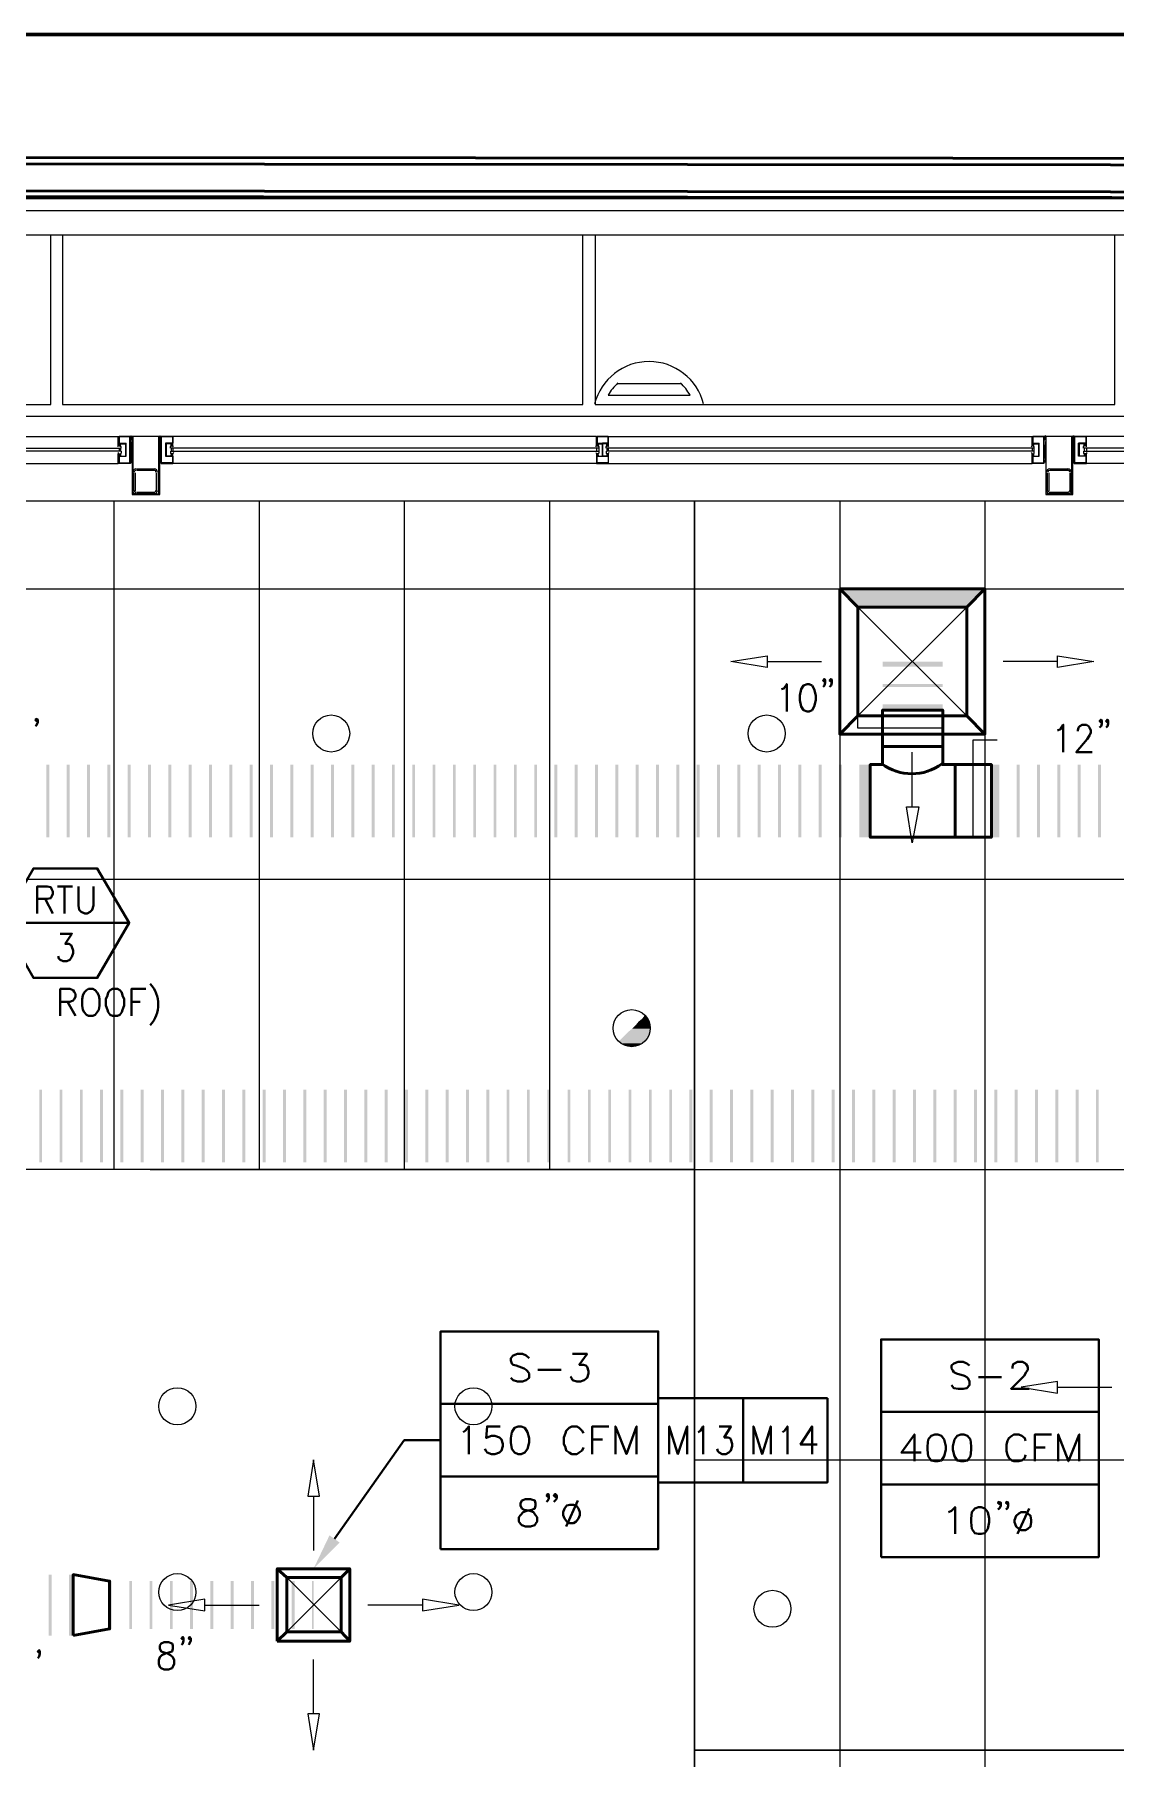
# Model space of a CAD drawing. Header units: inches. Extents: x 5 to 516, y -193 to 129.
# Drawn here: x 447.76 to 462.66, y -123.39 to -99.64 of the extents above; entities that cross this region are included whole.
import ezdxf

# ---------------------------------------------------------------- set-up
doc = ezdxf.new("R2010")
doc.units = ezdxf.units.IN
doc.header["$MEASUREMENT"] = 0
doc.linetypes.add('PDF_IMPORT', pattern=[1, 0.8, -0.2])
doc.layers.add('PDF10_Geometry', color=7, linetype='Continuous')
doc.layers.add('PDF10_Solid Fills', color=7, linetype='Continuous')

msp = doc.modelspace()

# ---------------------------------------------------------------- hatches: boundary and pattern name
at = {"layer": 'PDF10_Solid Fills', "true_color": 0xb3b3b3, "transparency": 33554559}
msp.add_hatch(color=253, dxfattribs=at).paths.add_polyline_path([(460.6054101, -107.5282128), (460.8553999, -107.278223), (458.8554812, -107.278223), (459.105471, -107.5282128)])
at = {"layer": 'PDF10_Solid Fills', "transparency": 33554559}
for points in [[(460.2754235, -108.2781824), (459.4454572, -108.2781824), (459.4454572, -108.3481795), (460.2754235, -108.3481795)], [(460.2754235, -108.5881732), (459.4454572, -108.5881732), (459.4454572, -108.6281716), (460.2754235, -108.6281716)], [(460.2754235, -108.8681618), (459.4454572, -108.8681618), (459.4454572, -108.9481586), (460.2754235, -108.9481586)], [(447.9259216, -109.6981247), (447.9259216, -110.6980841), (447.96592, -110.6980841), (447.96592, -109.6981247)], [(448.2059103, -109.6981247), (448.2059103, -110.6980841), (448.2459086, -110.6980841), (448.2459086, -109.6981247)], [(448.4858989, -109.6981247), (448.4858989, -110.6980841), (448.5258973, -110.6980841), (448.5258973, -109.6981247)], [(448.7658875, -109.6981247), (448.7658875, -110.6980841), (448.8058859, -110.6980841), (448.8058859, -109.6981247)], [(449.0458762, -109.6981247), (449.0458762, -110.6980841), (449.0858745, -110.6980841), (449.0858745, -109.6981247)], [(449.3258648, -109.6981247), (449.3258648, -110.6980841), (449.3658632, -110.6980841), (449.3658632, -109.6981247)], [(449.6058534, -109.6981247), (449.6058534, -110.6980841), (449.6458518, -110.6980841), (449.6458518, -109.6981247)], [(449.885842, -109.6981247), (449.885842, -110.6980841), (449.9258404, -110.6980841), (449.9258404, -109.6981247)], [(450.1658307, -109.6981247), (450.1658307, -110.6980841), (450.205829, -110.6980841), (450.205829, -109.6981247)], [(450.4458193, -109.6981247), (450.4458193, -110.6980841), (450.4858177, -110.6980841), (450.4858177, -109.6981247)], [(450.7258079, -109.6981247), (450.7258079, -110.6980841), (450.7658063, -110.6980841), (450.7658063, -109.6981247)], [(451.0057966, -109.6981247), (451.0057966, -110.6980841), (451.0457949, -110.6980841), (451.0457949, -109.6981247)], [(451.2857852, -109.6981247), (451.2857852, -110.6980841), (451.3257836, -110.6980841), (451.3257836, -109.6981247)], [(451.5657738, -109.6981247), (451.5657738, -110.6980841), (451.6057722, -110.6980841), (451.6057722, -109.6981247)], [(451.8457624, -109.6981247), (451.8457624, -110.6980841), (451.8857608, -110.6980841), (451.8857608, -109.6981247)], [(452.1257511, -109.6981247), (452.1257511, -110.6980841), (452.1657495, -110.6980841), (452.1657495, -109.6981247)], [(452.4057397, -109.6981247), (452.4057397, -110.6980841), (452.4457381, -110.6980841), (452.4457381, -109.6981247)], [(452.6857283, -109.6981247), (452.6857283, -110.6980841), (452.7257267, -110.6980841), (452.7257267, -109.6981247)], [(452.965717, -109.6981247), (452.965717, -110.6980841), (453.0057153, -110.6980841), (453.0057153, -109.6981247)], [(453.2457056, -109.6981247), (453.2457056, -110.6980841), (453.285704, -110.6980841), (453.285704, -109.6981247)], [(453.5256942, -109.6981247), (453.5256942, -110.6980841), (453.5656926, -110.6980841), (453.5656926, -109.6981247)], [(453.8056829, -109.6981247), (453.8056829, -110.6980841), (453.8456812, -110.6980841), (453.8456812, -109.6981247)], [(454.0856715, -109.6981247), (454.0856715, -110.6980841), (454.1256699, -110.6980841), (454.1256699, -109.6981247)], [(454.3656601, -109.6981247), (454.3656601, -110.6980841), (454.4056585, -110.6980841), (454.4056585, -109.6981247)], [(454.6456487, -109.6981247), (454.6456487, -110.6980841), (454.6856471, -110.6980841), (454.6856471, -109.6981247)], [(454.9256374, -109.6981247), (454.9256374, -110.6980841), (454.9656357, -110.6980841), (454.9656357, -109.6981247)], [(455.205626, -109.6981247), (455.205626, -110.6980841), (455.2456244, -110.6980841), (455.2456244, -109.6981247)], [(455.4856146, -109.6981247), (455.4856146, -110.6980841), (455.525613, -110.6980841), (455.525613, -109.6981247)], [(455.7656033, -109.6981247), (455.7656033, -110.6980841), (455.8056016, -110.6980841), (455.8056016, -109.6981247)], [(456.0455919, -109.6981247), (456.0455919, -110.6980841), (456.0855903, -110.6980841), (456.0855903, -109.6981247)], [(456.3255805, -109.6981247), (456.3255805, -110.6980841), (456.3655789, -110.6980841), (456.3655789, -109.6981247)], [(456.6055691, -109.6981247), (456.6055691, -110.6980841), (456.6455675, -110.6980841), (456.6455675, -109.6981247)], [(456.8855578, -109.6981247), (456.8855578, -110.6980841), (456.9255561, -110.6980841), (456.9255561, -109.6981247)], [(457.1655464, -109.6981247), (457.1655464, -110.6980841), (457.2055448, -110.6980841), (457.2055448, -109.6981247)], [(457.445535, -109.6981247), (457.445535, -110.6980841), (457.4855334, -110.6980841), (457.4855334, -109.6981247)], [(457.7255237, -109.6981247), (457.7255237, -110.6980841), (457.765522, -110.6980841), (457.765522, -109.6981247)], [(458.0055123, -109.6981247), (458.0055123, -110.6980841), (458.0455107, -110.6980841), (458.0455107, -109.6981247)], [(458.2855009, -109.6981247), (458.2855009, -110.6980841), (458.3254993, -110.6980841), (458.3254993, -109.6981247)], [(458.5654895, -109.6981247), (458.5654895, -110.6980841), (458.6054879, -110.6980841), (458.6054879, -109.6981247)], [(458.8454782, -109.6981247), (458.8454782, -110.6980841), (458.8854766, -110.6980841), (458.8854766, -109.6981247)], [(459.1254668, -109.6981247), (459.1254668, -110.6980841), (459.2754607, -110.6980841), (459.2754607, -109.6981247)], [(460.9453963, -109.6981247), (460.9453963, -110.6980841), (461.0553918, -110.6980841), (461.0553918, -109.6981247)], [(461.2953821, -109.6981247), (461.2953821, -110.6980841), (461.3353804, -110.6980841), (461.3353804, -109.6981247)], [(461.5753707, -109.6981247), (461.5753707, -110.6980841), (461.6153691, -110.6980841), (461.6153691, -109.6981247)], [(461.8553593, -109.6981247), (461.8553593, -110.6980841), (461.8953577, -110.6980841), (461.8953577, -109.6981247)], [(462.135348, -109.6981247), (462.135348, -110.6980841), (462.1753463, -110.6980841), (462.1753463, -109.6981247)], [(462.4153366, -109.6981247), (462.4153366, -110.6980841), (462.455335, -110.6980841), (462.455335, -109.6981247)], [(447.8259257, -114.1779428), (447.8259257, -115.1779022), (447.8659241, -115.1779022), (447.8659241, -114.1779428)], [(448.1059143, -114.1779428), (448.1059143, -115.1779022), (448.1459127, -115.1779022), (448.1459127, -114.1779428)], [(448.385903, -114.1779428), (448.385903, -115.1779022), (448.4259013, -115.1779022), (448.4259013, -114.1779428)], [(448.6658916, -114.1779428), (448.6658916, -115.1779022), (448.70589, -115.1779022), (448.70589, -114.1779428)], [(448.9458802, -114.1779428), (448.9458802, -115.1779022), (448.9858786, -115.1779022), (448.9858786, -114.1779428)], [(449.2258688, -114.1779428), (449.2258688, -115.1779022), (449.2658672, -115.1779022), (449.2658672, -114.1779428)], [(449.5058575, -114.1779428), (449.5058575, -115.1779022), (449.5458559, -115.1779022), (449.5458559, -114.1779428)], [(449.7858461, -114.1779428), (449.7858461, -115.1779022), (449.8258445, -115.1779022), (449.8258445, -114.1779428)], [(450.0658347, -114.1779428), (450.0658347, -115.1779022), (450.1058331, -115.1779022), (450.1058331, -114.1779428)], [(450.3458234, -114.1779428), (450.3458234, -115.1779022), (450.3858217, -115.1779022), (450.3858217, -114.1779428)], [(450.625812, -114.1779428), (450.625812, -115.1779022), (450.6658104, -115.1779022), (450.6658104, -114.1779428)], [(450.9058006, -114.1779428), (450.9058006, -115.1779022), (450.945799, -115.1779022), (450.945799, -114.1779428)], [(451.1857893, -114.1779428), (451.1857893, -115.1779022), (451.2257876, -115.1779022), (451.2257876, -114.1779428)], [(451.4657779, -114.1779428), (451.4657779, -115.1779022), (451.5057763, -115.1779022), (451.5057763, -114.1779428)], [(451.7457665, -114.1779428), (451.7457665, -115.1779022), (451.7857649, -115.1779022), (451.7857649, -114.1779428)], [(452.0257551, -114.1779428), (452.0257551, -115.1779022), (452.0657535, -115.1779022), (452.0657535, -114.1779428)], [(452.3057438, -114.1779428), (452.3057438, -115.1779022), (452.3457421, -115.1779022), (452.3457421, -114.1779428)], [(452.5857324, -114.1779428), (452.5857324, -115.1779022), (452.6257308, -115.1779022), (452.6257308, -114.1779428)], [(452.865721, -114.1779428), (452.865721, -115.1779022), (452.9057194, -115.1779022), (452.9057194, -114.1779428)], [(453.1457097, -114.1779428), (453.1457097, -115.1779022), (453.185708, -115.1779022), (453.185708, -114.1779428)], [(453.4256983, -114.1779428), (453.4256983, -115.1779022), (453.4656967, -115.1779022), (453.4656967, -114.1779428)], [(453.7056869, -114.1779428), (453.7056869, -115.1779022), (453.7456853, -115.1779022), (453.7456853, -114.1779428)], [(453.9856755, -114.1779428), (453.9856755, -115.1779022), (454.0256739, -115.1779022), (454.0256739, -114.1779428)], [(454.2656642, -114.1779428), (454.2656642, -115.1779022), (454.3056625, -115.1779022), (454.3056625, -114.1779428)], [(454.5456528, -114.1779428), (454.5456528, -115.1779022), (454.5856512, -115.1779022), (454.5856512, -114.1779428)], [(454.8256414, -114.1779428), (454.8256414, -115.1779022), (454.8656398, -115.1779022), (454.8656398, -114.1779428)], [(455.1056301, -114.1779428), (455.1056301, -115.1779022), (455.1456284, -115.1779022), (455.1456284, -114.1779428)], [(455.3856187, -114.1779428), (455.3856187, -115.1779022), (455.4256171, -115.1779022), (455.4256171, -114.1779428)], [(455.6656073, -114.1779428), (455.6656073, -115.1779022), (455.7056057, -115.1779022), (455.7056057, -114.1779428)], [(455.9455959, -114.1779428), (455.9455959, -115.1779022), (455.9855943, -115.1779022), (455.9855943, -114.1779428)], [(456.2255846, -114.1779428), (456.2255846, -115.1779022), (456.265583, -115.1779022), (456.265583, -114.1779428)], [(456.5055732, -114.1779428), (456.5055732, -115.1779022), (456.5455716, -115.1779022), (456.5455716, -114.1779428)], [(456.7855618, -114.1779428), (456.7855618, -115.1779022), (456.8255602, -115.1779022), (456.8255602, -114.1779428)], [(457.0655505, -114.1779428), (457.0655505, -115.1779022), (457.1055488, -115.1779022), (457.1055488, -114.1779428)], [(457.3455391, -114.1779428), (457.3455391, -115.1779022), (457.3855375, -115.1779022), (457.3855375, -114.1779428)], [(457.6255277, -114.1779428), (457.6255277, -115.1779022), (457.6655261, -115.1779022), (457.6655261, -114.1779428)], [(457.9055164, -114.1779428), (457.9055164, -115.1779022), (457.9455147, -115.1779022), (457.9455147, -114.1779428)], [(458.185505, -114.1779428), (458.185505, -115.1779022), (458.2255034, -115.1779022), (458.2255034, -114.1779428)], [(458.4654936, -114.1779428), (458.4654936, -115.1779022), (458.505492, -115.1779022), (458.505492, -114.1779428)], [(458.7454822, -114.1779428), (458.7454822, -115.1779022), (458.7854806, -115.1779022), (458.7854806, -114.1779428)], [(459.0254709, -114.1779428), (459.0254709, -115.1779022), (459.0654692, -115.1779022), (459.0654692, -114.1779428)], [(459.3054595, -114.1779428), (459.3054595, -115.1779022), (459.3454579, -115.1779022), (459.3454579, -114.1779428)], [(459.5854515, -114.1779428), (459.5854515, -115.1779022), (459.6254499, -115.1779022), (459.6254499, -114.1779428)], [(459.8654401, -114.1779428), (459.8654401, -115.1779022), (459.9054385, -115.1779022), (459.9054385, -114.1779428)], [(460.1454288, -114.1779428), (460.1454288, -115.1779022), (460.1854272, -115.1779022), (460.1854272, -114.1779428)], [(460.4254174, -114.1779428), (460.4254174, -115.1779022), (460.4654158, -115.1779022), (460.4654158, -114.1779428)], [(460.705406, -114.1779428), (460.705406, -115.1779022), (460.7454044, -115.1779022), (460.7454044, -114.1779428)], [(460.9853947, -114.1779428), (460.9853947, -115.1779022), (461.025393, -115.1779022), (461.025393, -114.1779428)], [(461.2653833, -114.1779428), (461.2653833, -115.1779022), (461.3053817, -115.1779022), (461.3053817, -114.1779428)], [(461.5453719, -114.1779428), (461.5453719, -115.1779022), (461.5853703, -115.1779022), (461.5853703, -114.1779428)], [(461.8253605, -114.1779428), (461.8253605, -115.1779022), (461.8653589, -115.1779022), (461.8653589, -114.1779428)], [(462.1053492, -114.1779428), (462.1053492, -115.1779022), (462.1453476, -115.1779022), (462.1453476, -114.1779428)], [(462.3853378, -114.1779428), (462.3853378, -115.1779022), (462.4253362, -115.1779022), (462.4253362, -114.1779428)], [(447.9559204, -120.8576783), (447.9559204, -121.6976442), (447.9959188, -121.6976442), (447.9959188, -120.8576783)], [(448.2359091, -120.8576783), (448.2359091, -121.6976442), (448.2959066, -121.6976442), (448.2959066, -120.8576783)], [(448.8258851, -121.6076444), (448.8258851, -120.9476713), (448.7958863, -120.9476713), (448.7958863, -121.6076444)], [(449.1058737, -121.6076444), (449.1058737, -120.9476713), (449.0658753, -120.9476713), (449.0658753, -121.6076444)], [(449.3858623, -121.6076444), (449.3858623, -120.9476713), (449.345864, -120.9476713), (449.345864, -121.6076444)], [(449.665851, -121.6076444), (449.665851, -120.9476713), (449.6258526, -120.9476713), (449.6258526, -121.6076444)], [(449.9458396, -121.6076444), (449.9458396, -120.9476713), (449.9058412, -120.9476713), (449.9058412, -121.6076444)], [(450.2258282, -121.6076444), (450.2258282, -120.9476713), (450.1858299, -120.9476713), (450.1858299, -121.6076444)], [(450.5058169, -121.6076444), (450.5058169, -120.9476713), (450.4658185, -120.9476713), (450.4658185, -121.6076444)], [(450.7858055, -121.6076444), (450.7858055, -120.9476713), (450.7458071, -120.9476713), (450.7458071, -121.6076444)], [(451.0657941, -121.6076444), (451.0657941, -120.9476713), (451.0257957, -120.9476713), (451.0257957, -121.6076444)], [(451.3457828, -121.6076444), (451.3457828, -120.9476713), (451.3057844, -120.9476713), (451.3057844, -121.6076444)], [(451.6057722, -121.6076444), (451.6057722, -120.9476713), (451.585773, -120.9476713), (451.585773, -121.6076444)]]:
    msp.add_hatch(color=256, dxfattribs=at).paths.add_polyline_path(points)
at = {"layer": 'PDF10_Solid Fills', "true_color": 0x4d4d4d, "transparency": 33554559}
for points in [[(456.2355876, -113.2879823), (456.0455953, -113.2879823), (455.9955973, -113.3379803), (456.2455872, -113.3379803)], [(456.2055854, -113.1979826), (456.165587, -113.1579842), (456.1355882, -113.1979826), (456.0855903, -113.237981), (456.0455919, -113.2879789), (456.2355842, -113.2879789), (456.2255846, -113.237981)], [(456.2255846, -113.4279766), (455.895598, -113.4279766), (455.8156012, -113.5079734), (455.8555996, -113.5379722), (456.1355882, -113.5379722), (456.2055854, -113.467975)], [(456.1355916, -113.5379688), (455.855603, -113.5379688), (455.8956014, -113.5679676), (456.0855937, -113.5679676)], [(456.2455838, -113.3379769), (455.9955939, -113.3379769), (455.9455959, -113.3779753), (455.9455993, -113.3779753), (455.8956014, -113.4279732), (456.225588, -113.4279732), (456.2355876, -113.3779753), (456.2355842, -113.3779753)], [(455.8956014, -113.567971), (455.9955973, -113.5879701), (456.0455953, -113.5779705), (456.0855937, -113.567971)]]:
    msp.add_hatch(color=251, dxfattribs=at).paths.add_polyline_path(points)

# ---------------------------------------------------------------- linework, layer by layer
at = {"layer": 'PDF10_Geometry', "lineweight": 60}
msp.add_lwpolyline([(492.0841215, -99.6385468), (357.0896039, -99.6385468), (357.0896039, -189.6248923), (492.0841215, -189.6248923)], dxfattribs=at)
at = {"layer": 'PDF10_Geometry', "lineweight": 50}
for points in [[(427.5267501, -101.8584431), (480.1446132, -101.8984415), (480.1446132, -101.3584634), (427.5267501, -101.318465)], [(480.0646215, -101.8184447), (427.6167515, -101.7784464), (427.6167515, -101.4084614), (480.0646215, -101.4484598)], [(458.8554812, -107.278223), (458.8554812, -109.2781418), (460.8553999, -109.2781418), (460.8553999, -107.278223)], [(459.1054676, -107.5282162), (459.1054676, -109.0281553), (460.6054067, -109.0281553), (460.6054067, -107.5282162)], [(459.4454572, -109.4481383), (460.2754235, -109.4481383), (460.2754235, -108.9481586), (459.4454572, -108.9481586)], [(460.4454166, -109.6981247), (460.2754235, -109.6981247), (460.2754235, -109.4481349), (459.4454572, -109.4481349), (459.4454572, -109.6981247), (459.2754641, -109.6981247), (459.2754641, -110.6980841), (460.4454166, -110.6980841)], [(460.4454166, -109.6981247), (460.9453963, -109.6981247), (460.9453963, -110.6980841), (460.4454166, -110.6980841)], [(448.2959066, -121.6976442), (448.7958863, -121.6076478), (448.7958863, -120.9476746), (448.2959066, -120.8576783)], [(451.1057925, -121.7776409), (451.1057925, -120.7776815), (452.1057519, -120.7776815), (452.1057519, -121.7776409)], [(451.2357872, -121.6476428), (451.2357872, -120.8976733), (451.9857568, -120.8976733), (451.9857568, -121.6476428)]]:
    msp.add_lwpolyline(points, close=True, dxfattribs=at)
at = {"layer": 'PDF10_Geometry', "color": 251, "lineweight": 13, "true_color": 0x4d4d4d}
for points in [[(427.5267501, -104.8983197), (427.5267501, -101.8984415), (427.5267501, -101.8184447), (436.5263846, -101.8184447), (436.5263846, -101.8984415), (479.6046351, -101.8984415), (479.6046351, -139.2369251), (479.6946315, -139.2369251), (479.6946315, -148.2365596), (476.6047569, -148.2365596)], [(474.3148533, -102.068438), (436.526388, -102.068438)], [(436.5263846, -102.3984212), (479.1046554, -102.3984212), (479.1046554, -139.2369251)], [(440.8162104, -102.3984212), (440.8162104, -104.7383262), (447.9859192, -104.7383262), (447.9859192, -102.3984212)], [(448.1459127, -102.3984212), (448.1459127, -104.7383262), (455.3156215, -104.7383262), (455.3156215, -102.3984212)], [(455.4856146, -102.3984212), (455.4856146, -104.7383262), (462.6453239, -104.7383262), (462.6453239, -102.3984212)], [(455.7956054, -104.4483413), (456.6655701, -104.4483413)], [(455.4856146, -104.7383262), (456.9855537, -104.7383262)], [(436.6063813, -104.8983197), (474.4448447, -104.8983197)], [(473.9848667, -106.0682755), (437.0663661, -106.0682755)], [(448.8558839, -106.0682755), (448.8558839, -115.2779015)], [(450.8558027, -106.0682755), (450.8558027, -115.2779015)], [(452.8557214, -106.0682755), (452.8557214, -115.2779015)], [(454.8556436, -106.0682755), (454.8556436, -115.2779015)], [(474.2348566, -106.0682755), (456.3555827, -106.0682755)], [(456.8555624, -106.0682755), (456.8555624, -138.4469606)], [(456.8555624, -115.2779049), (456.8555624, -106.0682789)], [(458.8554812, -106.0682755), (458.8554812, -138.4469606)], [(460.8553999, -106.0682755), (460.8553999, -138.4469606)], [(437.0663627, -107.278223), (475.444804, -107.278223)], [(437.0663627, -111.2780606), (475.444804, -111.2780606)], [(449.3558636, -115.2779049), (475.444804, -115.2779049)], [(456.8555624, -119.2777425), (475.4448074, -119.2777425)]]:
    msp.add_lwpolyline(points, dxfattribs=at)
msp.add_lwpolyline([(455.797467, -104.4404678, 0.0827216038), (455.6656073, -104.6083348), (456.7955614, -104.6083348)], format="xyb", dxfattribs=at)
at = {"layer": 'PDF10_Geometry', "linetype": 'PDF_IMPORT', "lineweight": 13, "ltscale": 0.49998}
msp.add_lwpolyline([(428.2267217, -104.8983197), (474.274855, -104.8983197), (474.274855, -104.718327)], dxfattribs=at)
at = {"layer": 'PDF10_Geometry', "lineweight": 13}
for points in [[(443.0861182, -105.1783083), (448.9158814, -105.1783083)], [(448.9158814, -105.3083064), (448.9158814, -105.1783117), (449.0858745, -105.1783117), (449.0858745, -105.5482966), (448.9158814, -105.5482966), (448.9158814, -105.4183019)], [(448.925881, -105.4482973), (448.925881, -105.5382937), (449.0758749, -105.5382937), (449.0758749, -105.1783083), (448.925881, -105.1783083), (448.925881, -105.2683046), (449.025877, -105.2683046)], [(449.1058737, -105.1783083), (449.1058737, -105.5482933)], [(449.4858583, -105.1783083), (449.4858583, -105.5482933)], [(449.665851, -105.4482973), (449.665851, -105.5382937), (449.5058575, -105.5382937), (449.5058575, -105.1783083), (449.665851, -105.1783083), (449.665851, -105.2683046), (449.565855, -105.2683046)], [(449.665851, -105.3083064), (449.665851, -105.1783117), (449.5058575, -105.1783117), (449.5058575, -105.5482966), (449.665851, -105.5482966), (449.665851, -105.4183019)], [(455.5056138, -105.1783083), (449.665851, -105.1783083)], [(455.5056138, -105.3083064), (455.5056138, -105.1783117), (455.6656073, -105.1783117), (455.6656073, -105.3083064)], [(455.6656073, -105.2683046), (455.6656073, -105.1783083), (455.5156134, -105.1783083), (455.5156134, -105.2683046), (455.5856106, -105.2683046)], [(455.6656073, -105.1783083), (461.5053702, -105.1783083)], [(461.5053735, -105.3083064), (461.5053735, -105.1783117), (461.665367, -105.1783117), (461.665367, -105.5482966), (461.5053735, -105.5482966), (461.5053735, -105.4183019)], [(461.5153731, -105.4482973), (461.5153731, -105.5382937), (461.665367, -105.5382937), (461.665367, -105.1783083), (461.5153731, -105.1783083), (461.5153731, -105.2683046), (461.6053695, -105.2683046)], [(461.6953658, -105.1783083), (461.6953658, -105.5482933)], [(462.0653508, -105.1783083), (462.0653508, -105.5482933)], [(462.2553431, -105.3083064), (462.2553431, -105.1783117), (462.08535, -105.1783117), (462.08535, -105.5482966), (462.2553431, -105.5482966), (462.2553431, -105.4183019)], [(462.2453435, -105.4482973), (462.2453435, -105.5382937), (462.0953496, -105.5382937), (462.0953496, -105.1783083), (462.2453435, -105.1783083), (462.2453435, -105.2683046), (462.1453476, -105.2683046)], [(468.0851063, -105.1783083), (462.2553431, -105.1783083)], [(443.0561194, -105.4082989), (443.0561194, -105.3783002), (443.0561194, -105.3383018), (448.9458802, -105.3383018), (448.9458802, -105.3783002), (443.0561194, -105.3783002)], [(448.9158814, -105.2783042), (448.9358806, -105.2783042), (448.9358806, -105.2983034)], [(448.9158814, -105.3183026), (448.9158814, -105.308303)], [(448.9158814, -105.3982993), (448.9158814, -105.4182985)], [(448.9158814, -105.4483007), (448.9358806, -105.4483007), (448.9358806, -105.4283015)], [(448.925881, -105.4483007), (449.025877, -105.4483007), (449.025877, -105.268308)], [(448.925881, -105.308303), (448.9458802, -105.308303), (448.9458802, -105.2783042), (449.0158774, -105.2783042), (449.0158774, -105.4482973)], [(448.925881, -105.3083064), (448.925881, -105.2883072), (448.9358806, -105.2883072), (448.9358806, -105.2983068)], [(448.925881, -105.3383018), (448.925881, -105.3783002)], [(448.9358806, -105.4282981), (448.9358806, -105.4382977), (448.925881, -105.4382977), (448.925881, -105.4182985), (448.9458802, -105.4182985), (448.9458802, -105.4482973)], [(448.9558798, -105.3383018), (448.9558798, -105.3183026), (448.9458802, -105.308303)], [(448.9558798, -105.4083023), (448.9458802, -105.4183019)], [(448.9458802, -105.4483007), (449.0158774, -105.4483007)], [(448.9558798, -105.3783002), (448.9558798, -105.4082989)], [(449.565855, -105.268308), (449.565855, -105.4483007), (449.665851, -105.4483007), (449.6458518, -105.4483007), (449.6458518, -105.4283015), (449.6558514, -105.4283015)], [(449.665851, -105.2783042), (449.6458518, -105.2783042), (449.5758546, -105.2783042), (449.5758546, -105.4482973)], [(449.6458518, -105.4483007), (449.5758546, -105.4483007)], [(449.6358522, -105.3383018), (449.6358522, -105.3183026), (449.6458518, -105.308303)], [(449.6358522, -105.3783002), (449.6358522, -105.4082989)], [(449.6358522, -105.4083023), (449.6458518, -105.4183019)], [(455.5356126, -105.3383018), (449.6458518, -105.3383018), (449.6458518, -105.3783002), (455.5356126, -105.3783002)], [(449.6558514, -105.4282981), (449.6558514, -105.4382977), (449.665851, -105.4382977), (449.665851, -105.4182985), (449.6458518, -105.4182985), (449.6458518, -105.4482973)], [(449.6758506, -105.3183026), (449.665851, -105.308303)], [(449.665851, -105.3383018), (449.665851, -105.3783002)], [(449.6758506, -105.3982993), (449.665851, -105.4182985)], [(455.5056138, -105.4183019), (455.5056138, -105.5482966), (449.665851, -105.5482966)], [(455.4956176, -105.3183026), (455.5056172, -105.308303)], [(455.4956176, -105.3982993), (455.5056172, -105.4182985)], [(455.5056138, -105.2783042), (455.525613, -105.2783042), (455.5856106, -105.2783042), (455.5856106, -105.4482973)], [(455.5056138, -105.3383018), (455.5056138, -105.3783002)], [(455.5056138, -105.4483007), (455.525613, -105.4483007), (455.5856106, -105.4483007), (455.6456081, -105.4483007), (455.6656073, -105.4483007), (455.6656073, -105.5382971), (455.5156134, -105.5382971), (455.5156134, -105.4483007)], [(455.5156168, -105.4483007), (455.585614, -105.4483007), (455.585614, -105.2783076)], [(455.5156168, -105.4382977), (455.5156168, -105.4382977)], [(455.5256164, -105.308303), (455.535616, -105.3183026), (455.535616, -105.3383018), (455.535616, -105.3783002), (455.535616, -105.4082989)], [(455.535616, -105.4083023), (455.5256164, -105.4183019)], [(455.6656073, -105.268308), (455.5856106, -105.268308)], [(455.6656073, -105.2783042), (455.6456081, -105.2783042), (455.5856106, -105.2783042)], [(455.6656073, -105.4483007), (455.5856106, -105.4483007)], [(455.6356119, -105.3383018), (455.6356119, -105.3183026), (455.6456115, -105.308303)], [(455.6356119, -105.3783002), (455.6356119, -105.4082989)], [(455.6356119, -105.4083023), (455.6456115, -105.4183019)], [(455.6456081, -105.3383018), (455.6456081, -105.3783002)], [(455.6556077, -105.4282981), (455.6556077, -105.4382977), (455.6656073, -105.4382977), (455.6656073, -105.4182985), (455.6456081, -105.4182985), (455.6456081, -105.4482973)], [(461.5353723, -105.4082989), (461.5353723, -105.3783002), (461.5353723, -105.3383018), (455.6456115, -105.3383018)], [(461.5353723, -105.3783002), (455.6456115, -105.3783002)], [(455.6556111, -105.4283015), (455.6456115, -105.4283015), (455.6456115, -105.4483007)], [(455.6656073, -105.3383018), (455.6656073, -105.3783002)], [(455.6656073, -105.4182985), (455.6656073, -105.5482933)], [(455.6756103, -105.3183026), (455.6656107, -105.308303)], [(455.6756103, -105.3982993), (455.6656107, -105.4182985)], [(461.495374, -105.3183026), (461.5053735, -105.308303)], [(461.495374, -105.3982993), (461.5053735, -105.4182985)], [(461.5053735, -105.2783042), (461.5253727, -105.2783042), (461.5953699, -105.2783042), (461.5953699, -105.4482973)], [(461.5053735, -105.3383018), (461.5053735, -105.3783002)], [(461.5053735, -105.4483007), (461.5253727, -105.4483007), (461.5253727, -105.4283015), (461.5153731, -105.4283015), (461.5153731, -105.4383011), (461.5153731, -105.4183019), (461.5253727, -105.4183019), (461.5253727, -105.4483007), (461.5953699, -105.4483007)], [(461.5153731, -105.4483007), (461.6053695, -105.4483007), (461.6053695, -105.268308)], [(461.5153731, -105.4382977), (461.5153731, -105.4382977)], [(461.5353723, -105.3383018), (461.5353723, -105.3183026), (461.5253727, -105.308303)], [(461.5353723, -105.4083023), (461.5253727, -105.4183019)], [(462.2453435, -105.4483007), (462.1453476, -105.4483007), (462.1453476, -105.268308)], [(462.2553431, -105.2783042), (462.2353439, -105.2783042), (462.2353439, -105.2983034), (462.2453435, -105.2983034), (462.2453435, -105.2883038), (462.2453435, -105.308303), (462.2253443, -105.308303), (462.2253443, -105.2783042), (462.1553471, -105.2783042), (462.1553471, -105.4482973)], [(462.2553431, -105.4483007), (462.2353439, -105.4483007), (462.2353439, -105.4283015), (462.2453435, -105.4283015), (462.2453435, -105.4383011), (462.2453435, -105.4183019), (462.2253443, -105.4183019), (462.2253443, -105.4483007), (462.1553471, -105.4483007)], [(462.2153447, -105.3383018), (462.2153447, -105.3183026), (462.2253443, -105.308303)], [(462.2153447, -105.3783002), (462.2153447, -105.4082989)], [(462.2153447, -105.4083023), (462.2253443, -105.4183019)], [(462.2453435, -105.4382977), (462.2453435, -105.4382977)], [(462.2553431, -105.3183026), (462.2553431, -105.308303)], [(462.2553431, -105.3383018), (462.2553431, -105.3783002)], [(462.2553431, -105.3982993), (462.2553431, -105.4182985)], [(468.0851063, -105.3982993), (468.0851063, -105.4182985), (468.0851063, -105.5482933), (462.2553431, -105.5482933)], [(442.9161251, -105.5482966), (443.0861182, -105.5482966), (448.9158814, -105.5482966)], [(449.1058737, -105.5482966), (449.1058737, -105.5482966)], [(449.1258729, -105.678288), (449.1258729, -105.9282778)], [(449.1458721, -105.678288), (449.1458721, -105.9282778)], [(449.4158611, -105.6282934), (449.1658713, -105.6282934)], [(449.4158611, -105.6482926), (449.1658713, -105.6482926)], [(449.4358603, -105.678288), (449.4358603, -105.9282778)], [(449.4658591, -105.678288), (449.4658591, -105.9282778)], [(449.4858583, -105.5482966), (449.4858583, -105.5482966)], [(455.5056138, -105.5482966), (455.6656073, -105.5482966), (461.5053702, -105.5482966)], [(461.6953658, -105.5482966), (461.6953658, -105.5482966)], [(461.715365, -105.678288), (461.715365, -105.9282778)], [(461.7353642, -105.678288), (461.7353642, -105.9282778)], [(462.0053532, -105.6282934), (461.7553634, -105.6282934)], [(462.0053532, -105.6482926), (461.7553634, -105.6482926)], [(462.0253524, -105.678288), (462.0253524, -105.9282778)], [(462.0453516, -105.678288), (462.0453516, -105.9282778)], [(462.0653508, -105.5482966), (462.0653508, -105.5482966)], [(449.4158611, -105.9482804), (449.1658713, -105.9482804)], [(449.4158611, -105.9682796), (449.1658713, -105.9682796)], [(462.0053532, -105.9482804), (461.7553634, -105.9482804)], [(462.0053532, -105.9682796), (461.7553634, -105.9682796)], [(460.2754235, -109.198145), (459.105471, -109.198145), (459.105471, -108.8581588)], [(460.6954064, -110.6980841), (460.6954064, -109.3581385), (461.025393, -109.3581385)]]:
    msp.add_lwpolyline(points, dxfattribs=at)
for points in [[(449.0858745, -105.5082983), (449.1058737, -105.5082983), (449.0858745, -105.21831), (449.1058737, -105.21831)], [(449.4858583, -105.1783083), (449.1058737, -105.1783083), (449.1058737, -105.9782758), (449.4858583, -105.9782758)], [(449.4758587, -105.9682796), (449.4758587, -105.1783117), (449.1158733, -105.1783117), (449.1158733, -105.9682796)], [(449.5058575, -105.5082983), (449.4858583, -105.5082983), (449.5058575, -105.21831), (449.4858583, -105.21831)], [(461.665367, -105.5082983), (461.6953658, -105.5082983), (461.665367, -105.21831), (461.6953658, -105.21831)], [(462.0653508, -105.1783083), (461.6953658, -105.1783083), (461.6953658, -105.9782758), (462.0653508, -105.9782758)], [(462.0553512, -105.9682796), (462.0553512, -105.1783117), (461.6953658, -105.1783117), (461.6953658, -105.9682796)], [(462.08535, -105.5082983), (462.0653508, -105.5082983), (462.08535, -105.21831), (462.0653508, -105.21831)], [(449.665851, -105.3083064), (449.665851, -105.2883072), (449.6558514, -105.2883072), (449.6558514, -105.2983068), (449.6458518, -105.2983068), (449.6458518, -105.2783076), (449.6458518, -105.3083064)], [(455.5156168, -105.308303), (455.5256164, -105.308303), (455.5256164, -105.2783042), (455.5256164, -105.2983034), (455.5156168, -105.2983034), (455.5156168, -105.2883038)], [(455.5256164, -105.4483007), (455.5256164, -105.4183019), (455.5156168, -105.4183019), (455.5156168, -105.4383011), (455.5156168, -105.4283015), (455.5256164, -105.4283015)], [(455.6656073, -105.3083064), (455.6656073, -105.2883072), (455.6556077, -105.2883072), (455.6556077, -105.2983068), (455.6456081, -105.2983068), (455.6456081, -105.2783076), (455.6456081, -105.3083064)], [(461.5153731, -105.308303), (461.5253727, -105.308303), (461.5253727, -105.2783042), (461.5253727, -105.2983034), (461.5153731, -105.2983034), (461.5153731, -105.2883038)], [(468.1151051, -105.3783002), (468.1151051, -105.3383018), (462.2253443, -105.3383018), (462.2253443, -105.3783002)]]:
    msp.add_lwpolyline(points, close=True, dxfattribs=at)
for points in [[(449.1035612, -105.5359947, 0.7731613132), (449.0745274, -105.5360033, -0.7742274409), (449.1035612, -105.5359947)], [(449.5035585, -105.5359947, 0.7731613157), (449.4745248, -105.5360033, -0.7742274412), (449.5035585, -105.5359947)], [(461.6935619, -105.5359947, 0.7731613066), (461.6645282, -105.5360033, -0.7742274344), (461.6935619, -105.5359947)], [(462.083563, -105.5359947, 0.7731613093), (462.0545293, -105.5360033, -0.7742274509), (462.083563, -105.5359947)]]:
    msp.add_lwpolyline(points, format="xyb", dxfattribs=at)
at = {"layer": 'PDF10_Geometry', "lineweight": 50}
for points in [[(459.1054676, -107.5282162), (458.8554778, -107.2782264)], [(460.6054101, -107.5282162), (460.8553999, -107.2782264)], [(459.1054676, -109.0281553), (458.8554778, -109.2781452)], [(460.6054101, -109.0281553), (460.8553999, -109.2781452)], [(451.2357872, -120.8976767), (451.1057925, -120.7776815)], [(451.9857568, -120.8976767), (452.1057519, -120.7776815)], [(451.2357872, -121.6476428), (451.1057925, -121.7776375)], [(451.9857568, -121.6476428), (452.1057519, -121.7776375)]]:
    msp.add_lwpolyline(points, dxfattribs=at)
at = {"layer": 'PDF10_Geometry', "color": 253, "lineweight": 25, "true_color": 0xb3b3b3}
for points in [[(460.6054101, -109.0281553), (459.105471, -107.5282162)], [(460.6054101, -107.5282162), (459.105471, -109.0281553)], [(457.8555218, -108.2781824), (458.6054913, -108.2781824)], [(461.8553593, -108.2781824), (461.1053898, -108.2781824)], [(459.8554406, -110.2781012), (459.8554406, -109.5281316)], [(461.8553593, -118.2777831), (462.6053289, -118.2777831)], [(451.6057722, -119.7777154), (451.6057722, -120.5276849)], [(451.9857568, -121.6476428), (451.2357872, -120.8976733)], [(451.9857568, -120.8976767), (451.2357872, -121.6476462)], [(450.1058331, -121.2776612), (450.8558027, -121.2776612)], [(453.1057113, -121.2776612), (452.3557417, -121.2776612)], [(451.6057722, -122.7776003), (451.6057722, -122.0276308)]]:
    msp.add_lwpolyline(points, dxfattribs=at)
for points in [[(457.8555218, -108.3581791), (457.3555421, -108.2781824), (457.8555218, -108.1981856)], [(461.8553593, -108.1981856), (462.355339, -108.2781824), (461.8553593, -108.3581791)], [(459.9454369, -110.2781012), (459.8554406, -110.7780809), (459.7754438, -110.2781012)], [(461.8553593, -118.1977863), (461.3553796, -118.2777831), (461.8553593, -118.3577798)], [(451.6857689, -119.7777154), (451.6057722, -119.2777357), (451.5257754, -119.7777154)], [(450.1058331, -121.1976645), (449.6058534, -121.2776612), (450.1058331, -121.357658)], [(453.1057113, -121.357658), (453.605691, -121.2776612), (453.1057113, -121.1976645)], [(451.5257754, -122.7776003), (451.6057722, -123.27758), (451.6857689, -122.7776003)]]:
    msp.add_lwpolyline(points, close=True, dxfattribs=at)
at = {"layer": 'PDF10_Geometry', "lineweight": 40}
for points in [[(458.6554893, -108.5381718), (458.6454897, -108.558171), (458.6254905, -108.5381718), (458.6454897, -108.5181726), (458.6554893, -108.5381718), (458.6554893, -108.5681706), (458.6454897, -108.608169), (458.6254905, -108.6281682)], [(458.7454822, -108.5381718), (458.7354826, -108.558171), (458.7154835, -108.5381718), (458.7354826, -108.5181726), (458.7454822, -108.5381718), (458.7454822, -108.5681706), (458.7354826, -108.608169), (458.7154835, -108.6281682)], [(458.0555136, -108.658167), (458.0855124, -108.6481674), (458.1255108, -108.5881698), (458.1255108, -108.9681544)], [(447.8059265, -109.0781499), (447.7859273, -109.0981491), (447.7759277, -109.0781499), (447.7859273, -109.0681503), (447.8059265, -109.0781499), (447.8059265, -109.1181483), (447.7859273, -109.1581467), (447.7759277, -109.1681462)], [(461.8553593, -109.2281472), (461.8953577, -109.208148), (461.9353561, -109.1481505), (461.9353561, -109.528135)], [(462.135348, -109.2381434), (462.135348, -109.2281438), (462.1453476, -109.1881454), (462.1653467, -109.1681462), (462.1953455, -109.1481471), (462.2553431, -109.1481471), (462.2853419, -109.1681462), (462.2953415, -109.1881454), (462.3153407, -109.2281438), (462.3153407, -109.2581426), (462.2953415, -109.298141), (462.2653427, -109.3481389), (462.1153488, -109.5281316), (462.3353398, -109.5281316)], [(462.4653346, -109.0981491), (462.455335, -109.1181483), (462.4353358, -109.0981491), (462.455335, -109.0781499), (462.4653346, -109.0981491), (462.4653346, -109.1381475), (462.455335, -109.1681462), (462.4353358, -109.1881454)], [(462.5553309, -109.0981491), (462.5453313, -109.1181483), (462.5253321, -109.0981491), (462.5453313, -109.0781499), (462.5553309, -109.0981491), (462.5553309, -109.1381475), (462.5453313, -109.1681462), (462.5253321, -109.1881454)], [(445.5060199, -112.0980273), (447.3159464, -111.8780362), (449.0658753, -111.8780362), (448.6258932, -111.1280667), (447.7459289, -111.1280667), (447.3159464, -111.8780362), (447.7459289, -112.6380053), (448.6258932, -112.6380053), (449.0658753, -111.8780362)], [(447.7959269, -111.7480449), (447.7959269, -111.3780599), (447.9359212, -111.3780599), (447.9859192, -111.3880595), (447.9959188, -111.4080587), (448.015918, -111.448057), (448.015918, -111.4780558), (447.9959188, -111.5180542), (447.9859192, -111.5380534), (447.9359212, -111.548053), (447.7959269, -111.548053)], [(448.0759155, -111.3780565), (448.285907, -111.3780565)], [(448.1759115, -111.3780565), (448.1759115, -111.7480415)], [(448.3659038, -111.3780565), (448.3659038, -111.6380459), (448.3759034, -111.6980435), (448.4059021, -111.7280423), (448.4559001, -111.7480415), (448.4858989, -111.7480415), (448.5258973, -111.7280423), (448.5558961, -111.6980435), (448.5758952, -111.6380459), (448.5758952, -111.3780565)], [(447.9059225, -111.548053), (448.015918, -111.7480449)], [(448.1159139, -112.0280335), (448.2759074, -112.0280335), (448.1859111, -112.1680278), (448.2359091, -112.1680278), (448.2659078, -112.188027), (448.2759074, -112.2080262), (448.2959066, -112.2580242), (448.2959066, -112.2980225), (448.2759074, -112.3480205), (448.2459086, -112.3880189), (448.2059103, -112.4080181), (448.1559123, -112.4080181), (448.1159139, -112.3880189), (448.0959147, -112.3680197), (448.0859151, -112.3380209)], [(448.1159139, -113.1579842), (448.1159139, -112.7879992), (448.2459086, -112.7879992), (448.2959066, -112.8079984), (448.3059062, -112.8279976), (448.3259054, -112.8579964), (448.3259054, -112.8979948), (448.3059062, -112.9279936), (448.2959066, -112.9479927), (448.2459086, -112.9679919), (448.1159139, -112.9679919)], [(449.0958741, -113.1579842), (449.0958741, -112.7879992), (449.295866, -112.7879992)], [(448.2159099, -112.9679953), (448.3259054, -113.1579876)], [(449.0958741, -112.9679953), (449.2158693, -112.9679953)], [(454.575655, -117.8777993), (454.5356566, -117.8378009), (454.4856586, -117.8178018), (454.4156615, -117.8178018), (454.3556639, -117.8378009), (454.3256651, -117.8777993), (454.3256651, -117.9077981), (454.3356647, -117.9477965), (454.3556639, -117.9677957), (454.3956623, -117.9777953), (454.5056578, -118.0177936), (454.5356566, -118.0377928), (454.5556558, -118.057792), (454.575655, -118.0877908), (454.575655, -118.1477884), (454.5356566, -118.1777871), (454.4856586, -118.1977863), (454.4156615, -118.1977863), (454.3556639, -118.1777871), (454.3256651, -118.1477884)], [(455.1756306, -117.817795), (455.3756225, -117.817795), (455.265627, -117.9677889), (455.3256245, -117.9677889), (455.3556233, -117.9777885), (455.3756225, -117.9977877), (455.3956217, -118.0577852), (455.3956217, -118.087784), (455.3756225, -118.1477816), (455.3356241, -118.1777804), (455.2856261, -118.1977795), (455.2356282, -118.1977795), (455.1756306, -118.1777804), (455.165631, -118.1577812), (455.1456318, -118.1277824)], [(454.6956501, -118.0377928), (455.0156371, -118.0377928)], [(460.6454085, -117.9777885), (460.6054101, -117.9477897), (460.5554121, -117.9277905), (460.485415, -117.9277905), (460.4254174, -117.9477897), (460.3954186, -117.9777885), (460.3954186, -118.0177868), (460.4154178, -118.0477856), (460.4254174, -118.0677848), (460.4654158, -118.087784), (460.5754113, -118.1177828), (460.6054101, -118.137782), (460.6254093, -118.1577812), (460.6454085, -118.1977795), (460.6454085, -118.2477775), (460.6054101, -118.2877759), (460.5554121, -118.2977755), (460.485415, -118.2977755), (460.4254174, -118.2877759), (460.3954186, -118.2477775)], [(461.2353845, -118.0177868), (461.2353845, -117.9977877), (461.2453841, -117.9577893), (461.2653833, -117.9477897), (461.3053817, -117.9277905), (461.3753788, -117.9277905), (461.4153772, -117.9477897), (461.4253768, -117.9577893), (461.445376, -117.9977877), (461.445376, -118.037786), (461.4253768, -118.0677848), (461.395378, -118.1177828), (461.2153853, -118.2977755), (461.4653752, -118.2977755)], [(460.7654036, -118.137782), (461.0853906, -118.137782)], [(453.3557045, -118.5077703), (456.3555827, -118.5077703)], [(459.4254546, -118.6177625), (462.4253328, -118.6177625)], [(453.6656885, -118.8977511), (453.6956873, -118.8777519), (453.7456853, -118.8177544), (453.7456853, -119.1977389)], [(454.1756712, -118.8177544), (453.9956785, -118.8177544), (453.9856789, -118.9777479), (453.9956785, -118.9677483), (454.0556761, -118.9477491), (454.1056741, -118.9477491), (454.1656716, -118.9677483), (454.1956704, -118.997747), (454.2156696, -119.0577446), (454.2156696, -119.0877434), (454.1956704, -119.147741), (454.1656716, -119.1777397), (454.1056741, -119.1977389), (454.0556761, -119.1977389), (453.9956785, -119.1777397), (453.9856789, -119.1577406), (453.9656797, -119.1277418)], [(455.3256211, -118.9077541), (455.3056219, -118.8777553), (455.2656236, -118.8377569), (455.2356248, -118.8177578), (455.1656276, -118.8177578), (455.1256292, -118.8377569), (455.0856309, -118.8777553), (455.0756313, -118.9077541), (455.0556321, -118.9677517), (455.0556321, -119.057748), (455.0756313, -119.107746), (455.0856309, -119.1477443), (455.1256292, -119.1777431), (455.1656276, -119.1977423), (455.2356248, -119.1977423), (455.2656236, -119.1777431), (455.3056219, -119.1477443), (455.3256211, -119.107746)], [(455.4456163, -119.1977457), (455.4456163, -118.8177611), (455.6756069, -118.8177611)], [(455.4456163, -118.9977538), (455.5856106, -118.9977538)], [(455.7656033, -119.1977457), (455.7656033, -118.8177611), (455.9155972, -119.1977457), (456.0555915, -118.8177611), (456.0555915, -119.1977457)], [(456.5055732, -119.1977457), (456.5055732, -118.8177611), (456.6255683, -119.1977457), (456.7555631, -118.8177611), (456.7555631, -119.1977457)], [(456.905557, -118.8977511), (456.9355557, -118.8777519), (456.9755541, -118.8177544), (456.9755541, -119.1977389)], [(457.1955486, -118.8177544), (457.3555421, -118.8177544), (457.2655457, -118.9677483), (457.3155437, -118.9677483), (457.3455425, -118.9777479), (457.3555421, -118.997747), (457.3755413, -119.0577446), (457.3755413, -119.0877434), (457.3555421, -119.147741), (457.3255433, -119.1777397), (457.2855449, -119.1977389), (457.235547, -119.1977389), (457.1955486, -119.1777397), (457.1755494, -119.1577406), (457.1655498, -119.1277418)], [(457.6655261, -119.1977457), (457.6655261, -118.8177611), (457.7855212, -119.1977457), (457.9055164, -118.8177611), (457.9055164, -119.1977457)], [(458.0655099, -118.8977511), (458.0955086, -118.8777519), (458.135507, -118.8177544), (458.135507, -119.1977389)], [(458.4754966, -119.1977457), (458.4754966, -118.8177611), (458.3155031, -119.067751), (458.5454938, -119.067751)], [(459.8854393, -119.2977349), (459.8854393, -118.9277499), (459.7054466, -119.1777397), (459.9754357, -119.1777397)], [(461.4153772, -119.0177462), (461.4053776, -118.9777479), (461.3653792, -118.9477491), (461.3253809, -118.9277499), (461.2553837, -118.9277499), (461.2253849, -118.9477491), (461.1853865, -118.9777479), (461.1653874, -119.0177462), (461.1553878, -119.0677442), (461.1553878, -119.1577406), (461.1653874, -119.2077385), (461.1853865, -119.2477369), (461.2253849, -119.2877353), (461.2553837, -119.2977349), (461.3253809, -119.2977349), (461.3653792, -119.2877353), (461.4053776, -119.2477369), (461.4153772, -119.2077385)], [(461.5453719, -119.2977349), (461.5453719, -118.9277499), (461.7753626, -118.9277499)], [(461.8653589, -119.2977349), (461.8653589, -118.9277499), (462.0053532, -119.2977349), (462.1553471, -118.9277499), (462.1553471, -119.2977349)], [(451.8957604, -120.3676948), (452.8557214, -119.00775), (453.3557011, -119.00775)], [(461.5453719, -119.107746), (461.6853662, -119.107746)], [(453.3557045, -119.5077297), (456.3555827, -119.5077297)], [(459.4254546, -119.6177219), (462.4253328, -119.6177219)], [(454.8456406, -119.7677192), (454.835641, -119.7877184), (454.8156418, -119.7677192), (454.835641, -119.74772), (454.8456406, -119.7677192), (454.8456406, -119.8077175), (454.835641, -119.8377163), (454.8156418, -119.8577155)], [(454.9556395, -119.7677192), (454.9356404, -119.7877184), (454.9156412, -119.7677192), (454.9356404, -119.74772), (454.9556395, -119.7677192), (454.9556395, -119.8077175), (454.9356404, -119.8377163), (454.9156412, -119.8577155)], [(455.2456244, -119.8377197), (455.0856309, -120.1977051)], [(460.3554202, -119.9977132), (460.3954186, -119.977714), (460.4454166, -119.9277161), (460.4454166, -120.297701)], [(461.075391, -119.8677151), (461.0553918, -119.8877143), (461.0353926, -119.8677151), (461.0553918, -119.8577155), (461.075391, -119.8677151), (461.075391, -119.9077135), (461.0553918, -119.9477119), (461.0353926, -119.9577115)], [(461.1753869, -119.8677151), (461.1653874, -119.8877143), (461.1453882, -119.8677151), (461.1653874, -119.8577155), (461.1753869, -119.8677151), (461.1753869, -119.9077135), (461.1653874, -119.9477119), (461.1453882, -119.9577115)], [(461.4653752, -119.9477119), (461.3053817, -120.2976976)], [(449.8158449, -121.7376426), (449.8058453, -121.7476422), (449.7858461, -121.7376426), (449.8058453, -121.7176434), (449.8158449, -121.7376426), (449.8158449, -121.7676413), (449.8058453, -121.8076397), (449.7858461, -121.8276389)], [(449.9158408, -121.7376426), (449.8958416, -121.7476422), (449.885842, -121.7376426), (449.8958416, -121.7176434), (449.9158408, -121.7376426), (449.9158408, -121.7676413), (449.8958416, -121.8076397), (449.885842, -121.8276389)], [(447.8359253, -121.9176353), (447.8259257, -121.9376344), (447.8059265, -121.9176353), (447.8259257, -121.8976361), (447.8359253, -121.9176353), (447.8359253, -121.947634), (447.8259257, -121.9876324), (447.8059265, -122.0076316)]]:
    msp.add_lwpolyline(points, dxfattribs=at)
for points in [[(458.405496, -108.5881732), (458.3554981, -108.6081724), (458.3254993, -108.6581703), (458.3055001, -108.7481667), (458.3055001, -108.8081643), (458.3254993, -108.8981606), (458.3554981, -108.9481586), (458.405496, -108.9681578), (458.4354948, -108.9681578), (458.4754932, -108.9481586), (458.505492, -108.8981606), (458.5254912, -108.8081643), (458.5254912, -108.7481667), (458.505492, -108.6581703), (458.4754932, -108.6081724), (458.4354948, -108.5881732)], [(448.5058981, -112.7880026), (448.4758993, -112.8080018), (448.4459005, -112.8380006), (448.4259013, -112.877999), (448.4159017, -112.9279969), (448.4159017, -113.0179933), (448.4259013, -113.0779909), (448.4459005, -113.1079896), (448.4758993, -113.147988), (448.5058981, -113.1579876), (448.5658956, -113.1579876), (448.5958944, -113.147988), (448.6258932, -113.1079896), (448.6458924, -113.0779909), (448.655892, -113.0179933), (448.655892, -112.9279969), (448.6458924, -112.877999), (448.6258932, -112.8380006), (448.5958944, -112.8080018), (448.5658956, -112.7880026)], [(448.8358847, -112.7880026), (448.8058859, -112.8080018), (448.7758871, -112.8380006), (448.7658875, -112.877999), (448.7458883, -112.9279969), (448.7458883, -113.0179933), (448.7658875, -113.0779909), (448.7758871, -113.1079896), (448.8058859, -113.147988), (448.8358847, -113.1579876), (448.9058818, -113.1579876), (448.9358806, -113.147988), (448.9658794, -113.1079896), (448.975879, -113.0779909), (448.9958782, -113.0179933), (448.9958782, -112.9279969), (448.975879, -112.877999), (448.9658794, -112.8380006), (448.9358806, -112.8080018), (448.9058818, -112.7880026)], [(453.3557045, -120.5076891), (456.3555827, -120.5076891), (456.3555827, -117.5078109), (453.3557045, -117.5078109)], [(459.4254546, -120.617688), (462.4253328, -120.617688), (462.4253328, -117.6178099), (459.4254546, -117.6178099)], [(457.5255318, -118.4277736), (456.3555793, -118.4277736), (456.3555793, -119.5877265), (457.5255318, -119.5877265)], [(458.6854847, -118.4277736), (457.5255318, -118.4277736), (457.5255318, -119.5877265), (458.6854847, -119.5877265)], [(454.4256577, -118.8177544), (454.3756597, -118.8377535), (454.3356613, -118.8977511), (454.3256617, -118.9777479), (454.3256617, -119.0377454), (454.3356613, -119.1277418), (454.3756597, -119.1777397), (454.4256577, -119.1977389), (454.465656, -119.1977389), (454.515654, -119.1777397), (454.5556524, -119.1277418), (454.5756516, -119.0377454), (454.5756516, -118.9777479), (454.5556524, -118.8977511), (454.515654, -118.8377535), (454.465656, -118.8177544)], [(460.165428, -118.9277533), (460.11543, -118.9477525), (460.0754316, -118.9977504), (460.065432, -119.0877468), (460.065432, -119.1377448), (460.0754316, -119.2277411), (460.11543, -119.2877387), (460.165428, -119.2977383), (460.2054263, -119.2977383), (460.2554243, -119.2877387), (460.2954227, -119.2277411), (460.3154219, -119.1377448), (460.3154219, -119.0877468), (460.2954227, -118.9977504), (460.2554243, -118.9477525), (460.2054263, -118.9277533)], [(460.5254133, -118.9277533), (460.4754154, -118.9477525), (460.435417, -118.9977504), (460.4154178, -119.0877468), (460.4154178, -119.1377448), (460.435417, -119.2277411), (460.4754154, -119.2877387), (460.5254133, -119.2977383), (460.5654117, -119.2977383), (460.6154097, -119.2877387), (460.6554081, -119.2277411), (460.6654077, -119.1377448), (460.6654077, -119.0877468), (460.6554081, -118.9977504), (460.6154097, -118.9477525), (460.5654117, -118.9277533)], [(454.5256536, -119.8177205), (454.4756556, -119.8377197), (454.4556565, -119.8777181), (454.4556565, -119.9077169), (454.4756556, -119.9477153), (454.5056544, -119.9677144), (454.5856512, -119.977714), (454.6356491, -119.9977132), (454.6656479, -120.0377116), (454.6856471, -120.0677104), (454.6856471, -120.1277079), (454.6656479, -120.1577067), (454.6556483, -120.1777059), (454.5956508, -120.1977051), (454.5256536, -120.1977051), (454.4756556, -120.1777059), (454.4556565, -120.1577067), (454.4356573, -120.1277079), (454.4356573, -120.0677104), (454.4556565, -120.0377116), (454.4956548, -119.9977132), (454.5456528, -119.977714), (454.61565, -119.9677144), (454.6556483, -119.9477153), (454.6656479, -119.9077169), (454.6656479, -119.8777181), (454.6556483, -119.8377197), (454.5956508, -119.8177205)], [(455.1356322, -119.8977173), (455.0956339, -119.9077169), (455.0656351, -119.9477153), (455.0456359, -119.9977132), (455.0456359, -120.0377116), (455.0656351, -120.0877096), (455.0956339, -120.1277079), (455.1356322, -120.1477071), (455.1856302, -120.1477071), (455.2256286, -120.1277079), (455.2556274, -120.0877096), (455.2756265, -120.0377116), (455.2756265, -119.9977132), (455.2556274, -119.9477153), (455.2256286, -119.9077169), (455.1856302, -119.8977173)], [(460.7654036, -119.9277127), (460.7154056, -119.9477119), (460.6754073, -119.9977098), (460.6654077, -120.0877062), (460.6654077, -120.1377041), (460.6754073, -120.2277005), (460.7154056, -120.2876981), (460.7654036, -120.2976976), (460.805402, -120.2976976), (460.8553999, -120.2876981), (460.8953983, -120.2277005), (460.9153975, -120.1377041), (460.9153975, -120.0877062), (460.8953983, -119.9977098), (460.8553999, -119.9477119), (460.805402, -119.9277127)], [(461.3553796, -119.9977132), (461.3253809, -120.0177124), (461.2853825, -120.0477112), (461.2653833, -120.1077088), (461.2653833, -120.1377075), (461.2853825, -120.1977051), (461.3253809, -120.2277039), (461.3553796, -120.2477031), (461.4153772, -120.2477031), (461.445376, -120.2277039), (461.4853744, -120.1977051), (461.495374, -120.1377075), (461.495374, -120.1077088), (461.4853744, -120.0477112), (461.445376, -120.0177124), (461.4153772, -119.9977132)], [(449.5458559, -121.7876371), (449.5058575, -121.8076363), (449.4858583, -121.8376351), (449.4858583, -121.8776335), (449.5058575, -121.9176319), (449.5358563, -121.9276315), (449.5958538, -121.9476306), (449.6358522, -121.9676298), (449.665851, -121.9976286), (449.6858502, -122.037627), (449.6858502, -122.087625), (449.665851, -122.1276233), (449.6558514, -122.1476225), (449.6058534, -122.1676217), (449.5458559, -122.1676217), (449.5058575, -122.1476225), (449.4858583, -122.1276233), (449.4758587, -122.087625), (449.4758587, -122.037627), (449.4858583, -121.9976286), (449.5158571, -121.9676298), (449.565855, -121.9476306), (449.6258526, -121.9276315), (449.6558514, -121.9176319), (449.665851, -121.8776335), (449.665851, -121.8376351), (449.6558514, -121.8076363), (449.6058534, -121.7876371)]]:
    msp.add_lwpolyline(points, close=True, dxfattribs=at)
at = {"layer": 'PDF10_Geometry', "lineweight": 0}
for points in [[(460.2754235, -108.9481586), (459.4454572, -108.9481586)], [(459.2754641, -109.6981247), (459.2754641, -110.6980841)], [(448.2959066, -120.8576783), (448.2959066, -121.6976442)], [(448.7958863, -121.6076444), (448.7958863, -120.9476713)]]:
    msp.add_lwpolyline(points, dxfattribs=at)
at = {"layer": 'PDF10_Geometry', "color": 251, "lineweight": 13, "true_color": 0x4d4d4d}
for points in [[(446.3559854, -115.2779049), (446.3559854, -133.2771739), (456.855559, -133.2771739), (456.855559, -115.2779049)], [(475.4448074, -123.27758), (456.8555624, -123.27758)]]:
    msp.add_lwpolyline(points, close=True, dxfattribs=at)
for centre in [(451.8490431, -109.2697765), (457.8490436, -109.2697765), (455.9890412, -113.3297744), (449.7290411, -118.5397765), (453.8090415, -118.5397765), (449.7290411, -121.0997742), (453.8090415, -121.0997742), (457.9290438, -121.329775)]:
    msp.add_circle(centre, 0.254993, dxfattribs=at)
for centre, radius, start, end in [((456.2290439, -104.9197776), 0.7749722, 14.24954076, 165.75061864), ((456.2289469, -104.9198361), 0.6450928, 29.09251776, 47.99651388)]:
    msp.add_arc(centre, radius, start, end, dxfattribs=at)
at = {"layer": 'PDF10_Geometry', "lineweight": 13}
for centre, radius, start, end in [((449.0890442, -105.1697717), 0.0149982, 194.47404586, 345.46612392), ((449.0890442, -105.1797747), 0.0149982, 194.47404473, 345.4661231), ((449.0890442, -105.1897777), 0.0149982, 194.47404566, 345.46612314), ((449.0890445, -105.1597709), 0.0149999, 194.59749162, 345.43672505), ((449.4890449, -105.1697717), 0.0149982, 194.47404505, 345.46612265), ((449.4890449, -105.1797747), 0.0149982, 194.47404452, 345.46612281), ((449.4890449, -105.1897777), 0.0149982, 194.47404583, 345.46612345), ((449.4890452, -105.1597709), 0.0149999, 194.59749194, 345.43672443), ((461.6790483, -105.1697717), 0.0149982, 194.47404511, 345.4661237), ((461.6790483, -105.1797747), 0.0149982, 194.47404534, 345.46612347), ((461.6790483, -105.1897777), 0.0149982, 194.47404529, 345.46612352), ((461.6790486, -105.1597709), 0.0149999, 194.59749182, 345.43672485), ((462.069046, -105.1697717), 0.0149982, 194.47404427, 345.46612285), ((462.069046, -105.1797747), 0.0149982, 194.47404509, 345.466123), ((462.069046, -105.1897777), 0.0149982, 194.47404407, 345.46612305), ((462.0690464, -105.1597709), 0.0149999, 194.59749167, 345.43672505), ((449.0890458, -105.5197645), 0.0149982, 14.47404504, 165.46612293), ((449.0890458, -105.5297675), 0.0149982, 14.47404509, 165.46612191), ((449.1590491, -105.6697755), 0.0450018, 90.00458694, 179.99541301), ((449.1590418, -105.6697682), 0.0249953, 89.99154576, 180.00845433), ((449.4090402, -105.6697738), 0.0450018, 0.00458698, 89.9954131), ((449.4090475, -105.6697665), 0.0249953, 359.99154568, 90.00845435), ((449.4890431, -105.5197645), 0.0149982, 14.47404531, 165.46612287), ((449.4890431, -105.5297675), 0.0149982, 14.47404536, 165.46612282), ((461.6790465, -105.5197645), 0.0149982, 14.47404547, 165.46612377), ((461.6790465, -105.5297675), 0.0149982, 14.47404552, 165.46612275), ((461.7490499, -105.6697755), 0.0450018, 90.00458695, 179.99541311), ((461.7490426, -105.6697682), 0.0249953, 89.99154572, 180.00845431), ((461.9990444, -105.6697738), 0.0450018, 0.00458701, 89.99541299), ((461.9990517, -105.6697665), 0.0249953, 359.9915459, 90.00845415), ((462.0690476, -105.5197645), 0.0149982, 14.47404565, 165.46612303), ((462.0690476, -105.5297675), 0.0149982, 14.47404472, 165.46612298), ((449.1590474, -105.9197666), 0.0450018, 180.00458699, 269.99541303), ((449.1590401, -105.9197739), 0.0249953, 179.99154565, 270.00845449), ((449.4090419, -105.9197649), 0.0450018, 270.00458694, 359.99541309), ((449.4090492, -105.9197722), 0.0249953, 269.99154569, 0.0084543), ((461.7490516, -105.9197666), 0.0450018, 180.00458695, 269.995413), ((461.7490443, -105.9197739), 0.0249953, 179.99154578, 270.00845433), ((461.9990427, -105.9197649), 0.0450018, 270.00458689, 359.99541308), ((461.99905, -105.9197722), 0.0249953, 269.99154597, 0.00845424)]:
    msp.add_arc(centre, radius, start, end, dxfattribs=at)
at = {"layer": 'PDF10_Geometry', "lineweight": 50}
msp.add_arc((459.849045, -109.1297833), 0.6949584, 233.33253789, 306.66746211, dxfattribs=at)
at = {"layer": 'PDF10_Geometry', "lineweight": 40}
msp.add_arc((449.0472397, -113.0029905), 0.4200798, 317.2800977, 42.7199023, dxfattribs=at)
at = {"layer": 'PDF10_Solid Fills', "transparency": 33554559}
msp.add_solid([(451.9657576, -120.4176962), (451.6057722, -120.7776815), (451.8257633, -120.3177002)], dxfattribs=at)

doc.saveas('drawing.dxf')
